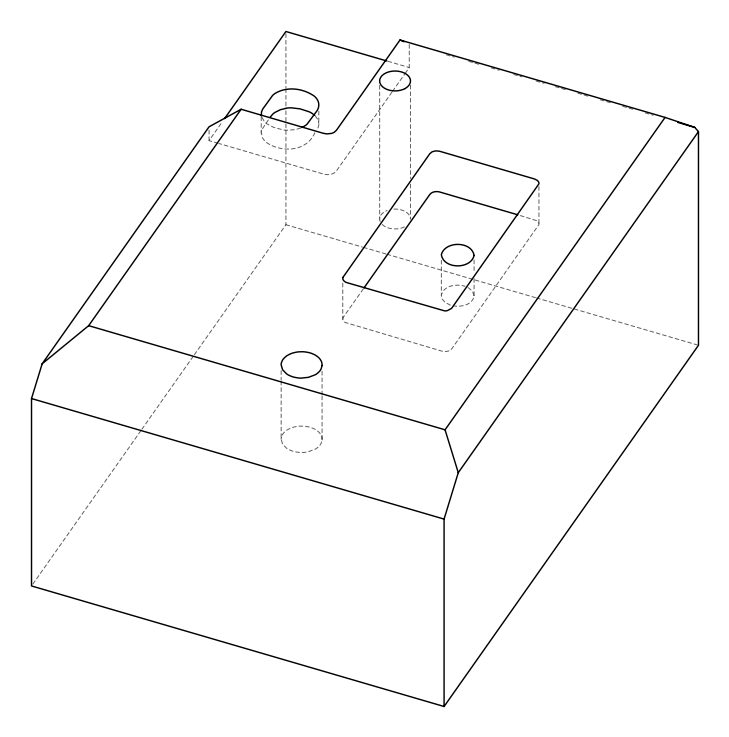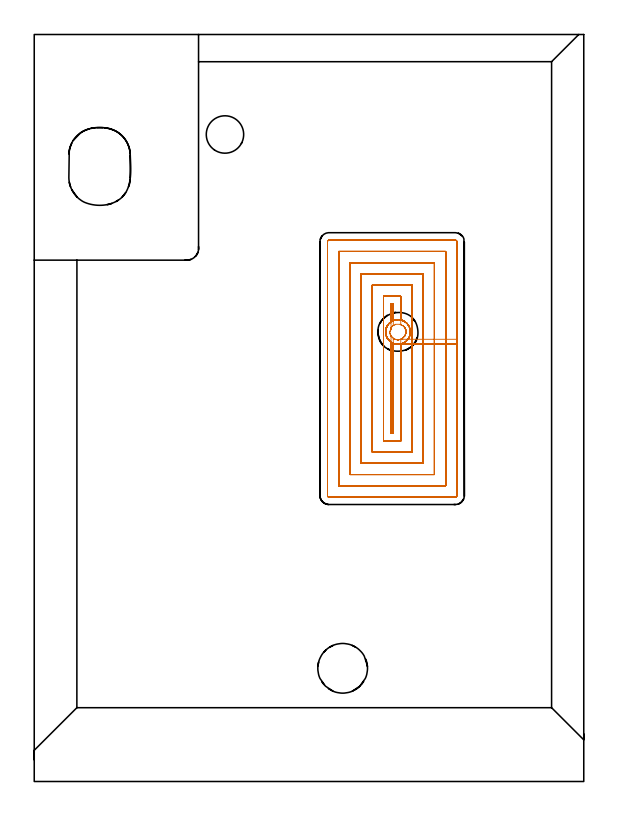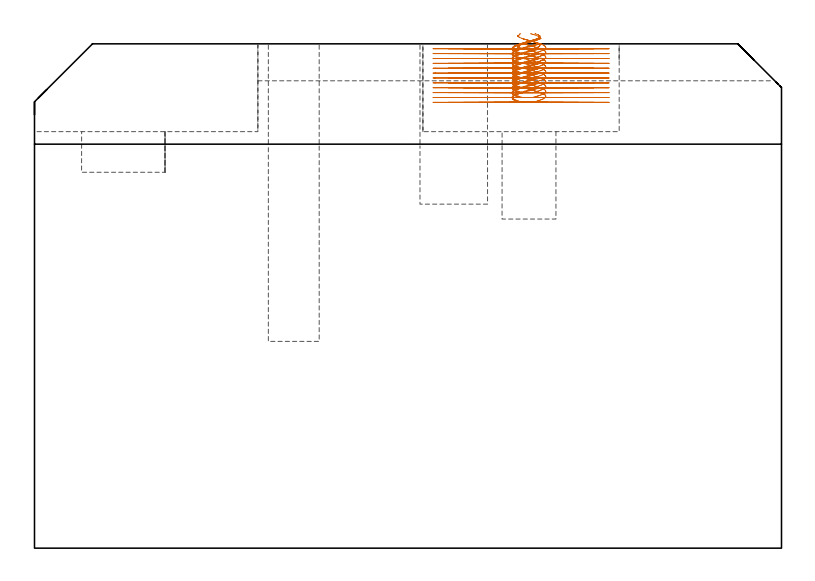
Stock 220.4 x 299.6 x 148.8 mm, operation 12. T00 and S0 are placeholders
(PLAN: 15 operations, 9 tool changes, 137.6 min)
(1 SPOT_DRILL | STEP1POCKET | NXT0321_9005460120000 | 0.04 min | 2846 mm3)
(2 SPOT_DRILL_1 | STEP1POCKET_2 | NXT0321_9005460120000 | 0.03 min | 2 mm3)
(3 DRILL_BLIND_HOLE_INTO_CENTER | STEP1POCKET | NXT0301_128 | 0.12 min | 2870 mm3)
(4 DRILL_BLIND_HOLE_INTO_CENTER_1 | STEP1POCKET_2 | NXT0301_065 | 0.36 min | 5993 mm3)
(5 DRILL_TO_ENLARGE_BLIND_HOLE | STEP1POCKET_2 | UGT0301_375 | 0.36 min | 9500 mm3)
(6 MILL_ROUGH_BLIND_HOLE_CONTOUR | STEP1POCKET | NXT0201_009 | Spiral | 1.48 min | 4505 mm3)
(7 AREA_MILL | FG_CHAMFER_SURFACE | UGT0205_001 | 10.72 min | 30631 mm3)
(8 AREA_MILL_1 | FG_CHAMFER_SURFACE_1 | UGT0205_001 | 19.07 min | 94105 mm3)
(9 AREA_MILL_2 | FG_CHAMFER_SURFACE_2 | UGT0205_001 | 4.98 min | 9544 mm3)
(10 AREA_MILL_3 | FG_CHAMFER_SURFACE_3 | UGT0205_001 | 11.14 min | 22278 mm3)
(11 MILL_CORNER_NOTCH_RECTANGULAR | CORNER_NOTCH_RECTANGULAR | NXT0201_009 | Follow Part, ap 2, ae 75% | 32.6 min | 152874 mm3)
(12 MILL_RECTANGULAR_POCKET | POCKET_RECTANGULAR_STRAIGHT | NXT0201_008 | Follow Part, ap 1.5, ae 75% | 54.92 min | 158095 mm3)
(13 MILL_RECTANGULAR_POCKET_1 | POCKET_RECTANGULAR_STRAIGHT_1 | NXT0201_012 | Follow Part, ap 4, ae 75% | 0.77 min | 7881 mm3)
(14 MILL_BLIND_HOLE_FROM_SOLID_MATERIAL | STEP1POCKET_1 | NXT0201_012 | Spiral | 0.82 min | 14716 mm3)
(15 BORE_BLIND_HOLE | STEP1POCKET_1 | UGT0332_076 | 0.2 min | 0 mm3)
(TOOL NXT0321_9005460120000 | NC Spot Drill, 142deg, 12mm, Carbide, Uncoated | D12 PA142 FL30 Z2)
(TOOL NXT0301_128 | Carbide Drill 12mm [861.1-1200-036A1-GP GC34] | D12 PA150 FL37.4 Z2)
(TOOL NXT0301_065 | Carbide Drill 9.4mm [860.1-0940-075A1-MM 2214] | D9.4 PA140 FL98 Z2)
(TOOL UGT0301_375 | Twist Drill Flat Bottom 15 mm | D15 PA180 FL120 Z2)
(TOOL NXT0201_009 | ENDMILL 8mm [2P460-0800-NA 1630] | D8 FL26 Z6)
(TOOL UGT0205_001 | Chamfer Mill 20 x 3 x 45 deg. | D20 FL50 Z2)
(TOOL NXT0201_008 | ENDMILL 6mm [2P460-0600-NA 1630] | D6 FL26 Z6)
(TOOL NXT0201_012 | ENDMILL 16mm [2P460-1600-NA 1630] | D16 FL38 Z6)
(TOOL UGT0332_076 | 19.75 mm Rough Boring Bar | D19.75)
(OP 12 MILL_RECTANGULAR_POCKET, part 1 of 2)
G17 G21 G94 G90
T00 M6
G54
G17 G0 G90 X146.325 Y177.195 S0 M3
G43 Z158.8 H1
Z151.8
G94 G1 X146.562 Y177.283 Z151.732 F250.
X147.072 Y177.377 Z151.593
X147.317 Y177.381 Z151.527
X148.648 Y178.713 Z151.023
X148.708 Y178.95 Z150.957
X148.841 Y179.275 Z150.863
X149.01 Y179.582 Z150.769
X149.157 Y179.778 Z150.704
Y180.976 Z150.383
X149.01 Y181.172 Z150.317
X148.841 Y181.479 Z150.223
X148.709 Y181.803 Z150.129
X148.649 Y182.041 Z150.064
X147.825 Y182.864 Z149.752
X147.588 Y182.924 Z149.686
X147.264 Y183.056 Z149.592
X146.957 Y183.225 Z149.499
X146.761 Y183.372 Z149.433
X144.965 Z148.952
X144.769 Y183.225 Z148.886
X144.463 Y183.056 Z148.792
X144.139 Y182.924 Z148.699
X143.901 Y182.864 Z148.633
X143.169 Y182.132 Z148.355
X143.165 Y181.887 Z148.29
X143.085 Y181.427 Z148.165
X142.934 Y180.986 Z148.04
X142.717 Y180.573 Z147.915
X142.57 Y180.376 Z147.849
Y179.778 Z147.688
X142.717 Y179.581 Z147.623
X142.886 Y179.275 Z147.529
X143.018 Y178.95 Z147.435
X143.078 Y178.713 Z147.369
X143.1 Y178.69 Z147.361
Y139.6 F500.
X144.
Y177.79
G0 X147.648 Y182.909 Z151.8
G1 X147.825 Y182.864 Z151.751 F250.
X148.649 Y182.041 Z151.439
X148.709 Y181.803 Z151.373
X148.841 Y181.479 Z151.279
X149.01 Y181.172 Z151.186
X149.157 Y180.976 Z151.12
Y179.778 Z150.799
X149.01 Y179.582 Z150.733
X148.841 Y179.275 Z150.639
X148.708 Y178.95 Z150.545
X148.648 Y178.713 Z150.48
X147.317 Y177.381 Z149.975
X147.072 Y177.377 Z149.91
X146.562 Y177.283 Z149.771
X146.076 Y177.103 Z149.632
X145.863 Y176.98 Z149.566
X145.651 Y177.103 Z149.5
X145.164 Y177.283 Z149.361
X144.654 Y177.377 Z149.222
X144.409 Y177.381 Z149.156
X143.078 Y178.713 Z148.652
X143.018 Y178.95 Z148.586
X142.886 Y179.275 Z148.492
X142.717 Y179.581 Z148.399
X142.57 Y179.778 Z148.333
Y180.376 Z148.172
X142.717 Y180.573 Z148.107
X142.934 Y180.986 Z147.982
X143.085 Y181.427 Z147.857
X143.165 Y181.887 Z147.732
X143.169 Y182.132 Z147.666
X143.901 Y182.864 Z147.388
X143.951 Y182.877 Z147.375
X144. Y182.891 Z147.361
Y191.6 F500.
X143.1
Y181.536
G0 X143.466 Y182.429 Z151.8
G1 X143.169 Y182.132 Z151.687 F250.
X143.165 Y181.887 Z151.622
X143.085 Y181.427 Z151.497
X142.934 Y180.986 Z151.372
X142.717 Y180.573 Z151.246
X142.57 Y180.376 Z151.181
Y179.778 Z151.02
X142.717 Y179.581 Z150.955
X142.886 Y179.275 Z150.861
X143.018 Y178.95 Z150.767
X143.078 Y178.713 Z150.701
X144.409 Y177.381 Z150.197
X144.654 Y177.377 Z150.131
X145.164 Y177.283 Z149.992
X145.651 Y177.103 Z149.853
X145.863 Y176.98 Z149.787
X146.076 Y177.103 Z149.722
X146.562 Y177.283 Z149.583
X147.072 Y177.377 Z149.444
X147.317 Y177.381 Z149.378
X148.648 Y178.713 Z148.873
X148.708 Y178.95 Z148.808
X148.841 Y179.275 Z148.714
X149.01 Y179.582 Z148.62
X149.157 Y179.778 Z148.554
Y180.976 Z148.233
X149.01 Y181.172 Z148.168
X148.841 Y181.479 Z148.074
X148.709 Y181.803 Z147.98
X148.649 Y182.041 Z147.914
X147.825 Y182.864 Z147.602
X147.588 Y182.924 Z147.537
X147.209 Y183.083 Z147.427
X147. Y183.21 Z147.361
Y194.6 F500.
X140.1
Y136.6
X147.
Y177.359
X151.5
Y199.1
X135.6
Y132.1
X151.5
Y177.359
X156.
Y203.6
X131.1
Y127.6
X156.
Y177.359
X160.5
Y208.1
X126.6
Y123.1
X160.5
Y177.359
X165.
Y212.6
X122.1
Y118.6
X165.
Y177.359
X169.5
Y216.5
G3 X168.9 Y217.1 R0.6
G1 X118.2
G3 X117.6 Y216.5 R0.6
G1 Y114.7
G3 X118.2 Y114.1 R0.6
G1 X168.9
G3 X169.5 Y114.7 R0.6
G1 Y177.359
Y178.359
G0 X148.691 Y176.202 Z150.361
G1 X148.32 Y175.99 Z150.247 F250.
X147.888 Y175.764 Z150.116
X147.589 Y175.64 Z150.029
X147.107 Y175.509 Z149.896
X146.763 Y175.42 Z149.8
X146.483 Y175.379 Z149.724
X146.063 Y175.362 Z149.612
X145.644 Y175.35 Z149.499
X145.368 Y175.373 Z149.425
X144.555 Y175.529 Z149.203
X144.243 Y175.632 Z149.115
X143.622 Y175.905 Z148.933
X143.466 Y175.981 Z148.887
X143.091 Y176.232 Z148.766
X142.611 Y176.589 Z148.606
X142.584 Y176.611 Z148.596
X142.374 Y176.821 Z148.517
X141.9 Y177.377 Z148.321
X141.681 Y177.708 Z148.215
X141.459 Y178.13 Z148.087
X141.265 Y178.531 Z147.968
X141.061 Y179.274 Z147.761
X140.992 Y179.596 Z147.673
X140.969 Y179.932 Z147.583
X140.953 Y180.399 Z147.457
X140.959 Y180.711 Z147.374
X141.014 Y181.055 Z147.281
X141.103 Y181.516 Z147.155
X141.19 Y181.853 Z147.062
X141.588 Y182.756 Z146.797
X141.671 Y182.889 Z146.755
X142.003 Y183.338 Z146.605
X142.31 Y183.719 Z146.474
X142.725 Y184.085 Z146.326
X143.138 Y184.422 Z146.183
X144. Y184.876 Z145.922
Y191.6 F500.
X143.1
Y184.391
G0 X149.471 Y183.726 Z150.361
G1 X149.411 Y183.797 Z150.336 F250.
X149.127 Y184.056 Z150.233
X148.546 Y184.488 Z150.039
X148.339 Y184.617 Z149.974
X147.935 Y184.802 Z149.855
X147.515 Y184.985 Z149.732
X147.229 Y185.074 Z149.651
X146.48 Y185.22 Z149.447
X146.414 Y185.231 Z149.429
X146.116 Y185.25 Z149.349
X145.169 Y185.209 Z149.095
X144.159 Y184.943 Z148.815
X143.949 Y184.854 Z148.754
X143.393 Y184.564 Z148.586
X143.138 Y184.422 Z148.508
X142.725 Y184.085 Z148.365
X142.31 Y183.719 Z148.217
X142.003 Y183.338 Z148.086
X141.671 Y182.889 Z147.936
X141.588 Y182.756 Z147.894
X141.19 Y181.853 Z147.63
X141.103 Y181.516 Z147.536
X141.014 Y181.055 Z147.411
X140.959 Y180.711 Z147.317
X140.953 Y180.399 Z147.234
X140.969 Y179.932 Z147.108
X140.992 Y179.596 Z147.018
X141.061 Y179.274 Z146.93
X141.198 Y178.756 Z146.786
X141.238 Y178.609 Z146.746
X141.265 Y178.531 Z146.723
X141.459 Y178.13 Z146.604
X141.681 Y177.708 Z146.476
X141.9 Y177.377 Z146.37
X142.374 Y176.821 Z146.174
X142.584 Y176.611 Z146.095
X142.611 Y176.589 Z146.085
X143.1 Y176.226 Z145.922
Y139.6 F500.
X144.
Y175.739
G0 X143.846 Y175.806 Z150.361
G1 X144.243 Y175.632 Z150.245 F250.
X144.555 Y175.529 Z150.157
X145.368 Y175.373 Z149.935
X145.644 Y175.35 Z149.861
X146.063 Y175.362 Z149.749
X146.483 Y175.379 Z149.636
X146.763 Y175.42 Z149.56
X147.107 Y175.509 Z149.465
X147.589 Y175.64 Z149.331
X147.888 Y175.764 Z149.244
X148.32 Y175.99 Z149.114
X148.708 Y176.212 Z148.994
X149.477 Y176.864 Z148.724
X149.863 Y177.35 Z148.557
X150.167 Y177.774 Z148.418
X150.313 Y178.062 Z148.331
X150.57 Y178.646 Z148.16
X150.635 Y178.824 Z148.109
X150.718 Y179.193 Z148.008
X150.807 Y179.654 Z147.882
X150.846 Y179.956 Z147.8
X150.843 Y180.313 Z147.705
X150.827 Y180.775 Z147.581
X150.797 Y181.072 Z147.501
X150.531 Y182.085 Z147.22
X150.084 Y182.957 Z146.958
X149.825 Y183.312 Z146.84
X149.411 Y183.797 Z146.669
X149.127 Y184.056 Z146.566
X148.546 Y184.488 Z146.372
X148.339 Y184.617 Z146.307
X147.935 Y184.802 Z146.188
X147.515 Y184.985 Z146.065
X147.229 Y185.074 Z145.985
X147. Y185.118 Z145.922
Y194.6 F500.
X140.1
Y136.6
X147.
Y175.481
X151.5
Y199.1
X135.6
Y132.1
X151.5
Y175.481
X156.
Y203.6
X131.1
Y127.6
X156.
Y175.481
X160.5
Y208.1
X126.6
Y123.1
X160.5
Y175.481
X165.
Y212.6
X122.1
Y118.6
X165.
Y175.481
X169.5
Y216.5
G3 X168.9 Y217.1 R0.6
G1 X118.2
G3 X117.6 Y216.5 R0.6
G1 Y114.7
G3 X118.2 Y114.1 R0.6
G1 X168.9
G3 X169.5 Y114.7 R0.6
G1 Y175.481
Y176.481
G0 X148.691 Y176.202 Z148.922
G1 X148.32 Y175.99 Z148.808 F250.
X147.888 Y175.764 Z148.677
X147.589 Y175.64 Z148.59
X147.12 Y175.513 Z148.46
X146.763 Y175.42 Z148.361
X146.483 Y175.379 Z148.286
X146.063 Y175.362 Z148.173
X145.644 Y175.35 Z148.06
X145.368 Y175.373 Z147.986
X144.555 Y175.529 Z147.764
X144.243 Y175.632 Z147.676
X143.622 Y175.905 Z147.495
X143.466 Y175.981 Z147.448
X143.091 Y176.232 Z147.327
X142.611 Y176.589 Z147.167
X142.584 Y176.611 Z147.158
X142.374 Y176.822 Z147.078
X141.901 Y177.375 Z146.883
X141.681 Y177.708 Z146.776
X141.459 Y178.13 Z146.648
X141.265 Y178.531 Z146.529
X141.061 Y179.274 Z146.322
X140.992 Y179.596 Z146.234
X140.969 Y179.932 Z146.144
X140.953 Y180.399 Z146.019
X140.959 Y180.711 Z145.935
X141.014 Y181.055 Z145.842
X141.103 Y181.516 Z145.716
X141.19 Y181.851 Z145.623
X141.588 Y182.756 Z145.358
X141.671 Y182.889 Z145.316
X142.002 Y183.337 Z145.167
X142.312 Y183.721 Z145.035
X142.725 Y184.085 Z144.887
X143.138 Y184.422 Z144.745
X144. Y184.876 Z144.483
Y191.6 F500.
X143.1
Y184.391
G0 X149.471 Y183.724 Z148.922
G1 X149.127 Y184.056 Z148.794 F250.
X148.546 Y184.488 Z148.6
X148.339 Y184.617 Z148.535
X147.935 Y184.802 Z148.416
X147.515 Y184.985 Z148.293
X147.229 Y185.074 Z148.213
X146.506 Y185.215 Z148.015
X146.41 Y185.231 Z147.989
X146.116 Y185.25 Z147.91
X145.169 Y185.209 Z147.656
X144.156 Y184.942 Z147.376
X143.949 Y184.854 Z147.315
X143.393 Y184.564 Z147.147
X143.138 Y184.422 Z147.069
X142.725 Y184.085 Z146.926
X142.312 Y183.721 Z146.779
X142.002 Y183.337 Z146.647
X141.671 Y182.889 Z146.497
X141.588 Y182.756 Z146.455
X141.19 Y181.851 Z146.19
X141.103 Y181.516 Z146.097
X141.014 Y181.055 Z145.972
X140.959 Y180.711 Z145.878
X140.953 Y180.399 Z145.795
X140.969 Y179.932 Z145.669
X140.992 Y179.596 Z145.579
X141.061 Y179.274 Z145.491
X141.183 Y178.811 Z145.363
X141.239 Y178.607 Z145.306
X141.265 Y178.531 Z145.285
X141.459 Y178.13 Z145.165
X141.681 Y177.708 Z145.038
X141.901 Y177.375 Z144.93
X142.374 Y176.822 Z144.736
X142.584 Y176.611 Z144.656
X142.611 Y176.589 Z144.646
X143.1 Y176.226 Z144.483
Y139.6 F500.
X144.
Y175.739
G0 X143.846 Y175.807 Z148.922
G1 X144.243 Y175.632 Z148.806 F250.
X144.555 Y175.529 Z148.718
X145.368 Y175.373 Z148.496
X145.644 Y175.35 Z148.422
X146.063 Y175.362 Z148.31
X146.483 Y175.379 Z148.197
X146.763 Y175.42 Z148.121
X147.12 Y175.513 Z148.022
X147.589 Y175.64 Z147.892
X147.888 Y175.764 Z147.805
X148.32 Y175.99 Z147.675
X148.708 Y176.212 Z147.555
X149.478 Y176.864 Z147.284
X149.851 Y177.334 Z147.123
X150.167 Y177.774 Z146.978
X150.313 Y178.062 Z146.892
X150.57 Y178.646 Z146.721
X150.635 Y178.824 Z146.67
X150.718 Y179.193 Z146.569
X150.807 Y179.654 Z146.443
X150.846 Y179.956 Z146.361
X150.843 Y180.313 Z146.266
X150.827 Y180.775 Z146.142
X150.797 Y181.072 Z146.062
X150.531 Y182.085 Z145.781
X150.067 Y182.975 Z145.512
X150.019 Y183.046 Z145.489
X149.825 Y183.312 Z145.401
X149.492 Y183.702 Z145.263
X149.378 Y183.823 Z145.219
X149.258 Y183.937 Z145.175
X149.127 Y184.056 Z145.127
X148.546 Y184.488 Z144.933
X148.339 Y184.617 Z144.868
X147.935 Y184.802 Z144.749
X147.515 Y184.985 Z144.626
X147.229 Y185.074 Z144.546
X147. Y185.118 Z144.483
Y194.6 F500.
X140.1
Y136.6
X147.
Y175.482
X151.5
Y199.1
X135.6
Y132.1
X151.5
Y175.482
X156.
Y203.6
X131.1
Y127.6
X156.
Y175.482
X160.5
Y208.1
X126.6
Y123.1
X160.5
Y175.482
X165.
Y212.6
X122.1
Y118.6
X165.
Y175.482
X169.5
Y216.5
G3 X168.9 Y217.1 R0.6
G1 X118.2
G3 X117.6 Y216.5 R0.6
G1 Y114.7
G3 X118.2 Y114.1 R0.6
G1 X168.9
G3 X169.5 Y114.7 R0.6
G1 Y175.482
Y176.482
G0 X148.691 Y176.202 Z147.483
G1 X148.32 Y175.99 Z147.369 F250.
X147.888 Y175.764 Z147.238
X147.587 Y175.64 Z147.151
X147.175 Y175.527 Z147.036
X146.763 Y175.42 Z146.922
X146.485 Y175.379 Z146.847
X146. Y175.361 Z146.717
X145.644 Y175.35 Z146.621
X145.368 Y175.373 Z146.548
X144.555 Y175.529 Z146.326
X144.243 Y175.632 Z146.238
X143.622 Y175.905 Z146.056
X143.466 Y175.981 Z146.009
X143.091 Y176.232 Z145.888
X142.611 Y176.589 Z145.728
X142.584 Y176.611 Z145.719
X142.374 Y176.822 Z145.639
X141.9 Y177.376 Z145.444
X141.681 Y177.708 Z145.337
X141.459 Y178.13 Z145.209
X141.265 Y178.531 Z145.09
X141.061 Y179.274 Z144.883
X140.992 Y179.596 Z144.795
X140.969 Y179.932 Z144.705
X140.953 Y180.399 Z144.58
X140.959 Y180.711 Z144.496
X141.014 Y181.055 Z144.403
X141.103 Y181.516 Z144.277
X141.19 Y181.851 Z144.184
X141.588 Y182.756 Z143.919
X141.671 Y182.889 Z143.877
X142.002 Y183.337 Z143.728
X142.312 Y183.721 Z143.596
X142.725 Y184.085 Z143.448
X143.138 Y184.422 Z143.306
X144. Y184.876 Z143.044
Y191.6 F500.
X143.1
Y184.391
G0 X149.471 Y183.724 Z147.483
G1 X149.127 Y184.056 Z147.355 F250.
X148.546 Y184.488 Z147.161
X148.339 Y184.617 Z147.096
X147.935 Y184.802 Z146.977
X147.515 Y184.985 Z146.854
X147.229 Y185.074 Z146.774
X146.506 Y185.215 Z146.576
X146.41 Y185.231 Z146.55
X146.116 Y185.25 Z146.471
X145.169 Y185.209 Z146.217
X144.156 Y184.942 Z145.937
X143.949 Y184.854 Z145.876
X143.393 Y184.564 Z145.708
X143.138 Y184.422 Z145.63
X142.725 Y184.085 Z145.487
X142.312 Y183.721 Z145.34
X142.002 Y183.337 Z145.208
X141.671 Y182.889 Z145.058
X141.588 Y182.756 Z145.016
X141.19 Y181.851 Z144.751
X141.103 Y181.516 Z144.659
X141.014 Y181.055 Z144.533
X140.959 Y180.711 Z144.439
X140.953 Y180.399 Z144.356
X140.969 Y179.932 Z144.231
X140.992 Y179.596 Z144.14
X141.061 Y179.274 Z144.052
X141.183 Y178.811 Z143.924
X141.239 Y178.607 Z143.867
X141.265 Y178.531 Z143.846
X141.459 Y178.13 Z143.726
X141.681 Y177.708 Z143.599
X141.9 Y177.376 Z143.492
X142.374 Y176.822 Z143.297
X142.584 Y176.611 Z143.217
X142.611 Y176.589 Z143.207
X143.1 Y176.226 Z143.044
Y139.6 F500.
X144.
Y175.739
G0 X143.846 Y175.807 Z147.483
G1 X144.243 Y175.632 Z147.367 F250.
X144.555 Y175.529 Z147.279
X145.368 Y175.373 Z147.057
X145.644 Y175.35 Z146.983
X146. Y175.361 Z146.887
X146.485 Y175.379 Z146.757
X146.763 Y175.42 Z146.682
X147.175 Y175.527 Z146.568
X147.587 Y175.64 Z146.454
X147.888 Y175.764 Z146.366
X148.32 Y175.99 Z146.236
X148.708 Y176.212 Z146.116
X149.478 Y176.864 Z145.845
X149.857 Y177.342 Z145.682
X150.165 Y177.772 Z145.54
X150.313 Y178.063 Z145.453
X150.57 Y178.646 Z145.282
X150.635 Y178.824 Z145.231
X150.718 Y179.193 Z145.13
X150.807 Y179.654 Z145.004
X150.846 Y179.956 Z144.922
X150.843 Y180.313 Z144.827
X150.827 Y180.775 Z144.703
X150.797 Y181.072 Z144.623
X150.531 Y182.085 Z144.342
X150.064 Y182.98 Z144.072
X150.019 Y183.046 Z144.05
X149.825 Y183.312 Z143.962
X149.492 Y183.702 Z143.825
X149.378 Y183.823 Z143.78
X149.258 Y183.937 Z143.736
X149.127 Y184.056 Z143.688
X148.546 Y184.488 Z143.494
X148.339 Y184.617 Z143.429
X147.935 Y184.802 Z143.31
X147.515 Y184.985 Z143.187
X147.229 Y185.074 Z143.107
X147. Y185.118 Z143.044
Y194.6 F500.
X140.1
Y136.6
X147.
Y175.482
X151.5
Y199.1
X135.6
Y132.1
X151.5
Y175.482
X156.
Y203.6
X131.1
Y127.6
X156.
Y175.482
X160.5
Y208.1
X126.6
Y123.1
X160.5
Y175.482
X165.
Y212.6
X122.1
Y118.6
X165.
Y175.482
X169.5
Y216.5
G3 X168.9 Y217.1 R0.6
G1 X118.2
G3 X117.6 Y216.5 R0.6
G1 Y114.7
G3 X118.2 Y114.1 R0.6
G1 X168.9
G3 X169.5 Y114.7 R0.6
G1 Y175.482
Y176.482
G0 X148.691 Y176.202 Z146.044
G1 X148.32 Y175.99 Z145.93 F250.
X147.888 Y175.764 Z145.799
X147.588 Y175.64 Z145.712
X147.15 Y175.52 Z145.591
X146.763 Y175.42 Z145.483
X146.485 Y175.379 Z145.408
X146. Y175.361 Z145.278
X145.644 Y175.35 Z145.183
X145.368 Y175.373 Z145.109
X144.555 Y175.529 Z144.887
X144.243 Y175.632 Z144.799
X143.622 Y175.905 Z144.617
X143.466 Y175.981 Z144.57
X143.091 Y176.232 Z144.449
X142.611 Y176.589 Z144.289
X142.584 Y176.611 Z144.28
X142.374 Y176.821 Z144.2
X141.899 Y177.378 Z144.004
X141.681 Y177.708 Z143.898
X141.459 Y178.13 Z143.77
X141.265 Y178.531 Z143.651
X141.061 Y179.274 Z143.445
X140.992 Y179.596 Z143.356
X140.969 Y179.932 Z143.266
X140.953 Y180.399 Z143.141
X140.959 Y180.711 Z143.057
X141.014 Y181.055 Z142.964
X141.103 Y181.516 Z142.838
X141.19 Y181.853 Z142.745
X141.588 Y182.756 Z142.48
X141.671 Y182.889 Z142.438
X142.003 Y183.338 Z142.289
X142.31 Y183.719 Z142.158
X142.725 Y184.085 Z142.01
X143.138 Y184.422 Z141.867
X144. Y184.876 Z141.605
Y191.6 F500.
X143.1
Y184.391
G0 X149.471 Y183.726 Z146.044
G1 X149.411 Y183.797 Z146.019 F250.
X149.127 Y184.056 Z145.916
X148.546 Y184.488 Z145.722
X148.339 Y184.617 Z145.657
X147.935 Y184.802 Z145.538
X147.515 Y184.985 Z145.415
X147.229 Y185.074 Z145.335
X146.48 Y185.22 Z145.13
X146.414 Y185.231 Z145.112
X146.116 Y185.25 Z145.033
X145.169 Y185.209 Z144.778
X144.159 Y184.943 Z144.498
X143.949 Y184.854 Z144.437
X143.393 Y184.564 Z144.269
X143.138 Y184.422 Z144.191
X142.725 Y184.085 Z144.048
X142.31 Y183.719 Z143.9
X142.003 Y183.338 Z143.769
X141.671 Y182.889 Z143.619
X141.588 Y182.756 Z143.577
X141.19 Y181.853 Z143.313
X141.103 Y181.516 Z143.22
X141.014 Y181.055 Z143.094
X140.959 Y180.711 Z143.001
X140.953 Y180.399 Z142.917
X140.969 Y179.932 Z142.792
X140.992 Y179.596 Z142.702
X141.061 Y179.274 Z142.613
X141.198 Y178.756 Z142.47
X141.238 Y178.609 Z142.429
X141.265 Y178.531 Z142.407
X141.459 Y178.13 Z142.287
X141.681 Y177.708 Z142.16
X141.899 Y177.378 Z142.054
X142.374 Y176.821 Z141.858
X142.584 Y176.611 Z141.778
X142.611 Y176.589 Z141.769
X143.1 Y176.226 Z141.605
Y139.6 F500.
X144.
Y175.739
G0 X143.846 Y175.806 Z146.044
G1 X144.243 Y175.632 Z145.928 F250.
X144.555 Y175.529 Z145.84
X145.368 Y175.373 Z145.618
X145.644 Y175.35 Z145.544
X146. Y175.361 Z145.449
X146.485 Y175.379 Z145.319
X146.763 Y175.42 Z145.243
X147.15 Y175.52 Z145.136
X147.588 Y175.64 Z145.015
X147.888 Y175.764 Z144.928
X148.32 Y175.99 Z144.797
X148.708 Y176.212 Z144.677
X149.477 Y176.864 Z144.407
X149.867 Y177.355 Z144.239
X150.055 Y177.617 Z144.152
X150.165 Y177.771 Z144.102
X150.313 Y178.063 Z144.014
X150.57 Y178.646 Z143.843
X150.635 Y178.824 Z143.792
X150.718 Y179.193 Z143.691
X150.807 Y179.654 Z143.565
X150.846 Y179.956 Z143.484
X150.843 Y180.313 Z143.388
X150.827 Y180.775 Z143.264
X150.797 Y181.072 Z143.184
X150.531 Y182.085 Z142.904
X150.081 Y182.961 Z142.64
X149.825 Y183.312 Z142.523
X149.411 Y183.797 Z142.352
X149.127 Y184.056 Z142.249
X148.546 Y184.488 Z142.055
X148.339 Y184.617 Z141.99
X147.935 Y184.802 Z141.871
X147.515 Y184.985 Z141.748
X147.229 Y185.074 Z141.668
X147. Y185.118 Z141.605
Y194.6 F500.
X140.1
Y136.6
X147.
Y175.482
X151.5
Y199.1
X135.6
Y132.1
X151.5
Y175.482
X156.
Y203.6
X131.1
Y127.6
X156.
Y175.482
X160.5
Y208.1
X126.6
Y123.1
X160.5
Y175.482
X165.
Y212.6
X122.1
Y118.6
X165.
Y175.482
X169.5
Y216.5
G3 X168.9 Y217.1 R0.6
G1 X118.2
G3 X117.6 Y216.5 R0.6
G1 Y114.7
G3 X118.2 Y114.1 R0.6
G1 X168.9
G3 X169.5 Y114.7 R0.6
G1 Y175.482
Y176.482
G0 X148.691 Y176.202 Z144.605
G1 X148.32 Y175.99 Z144.491 F250.
X147.888 Y175.764 Z144.36
X147.588 Y175.64 Z144.273
X147.124 Y175.514 Z144.144
X146.763 Y175.42 Z144.045
X146.483 Y175.379 Z143.969
X146.063 Y175.362 Z143.856
X145.644 Y175.35 Z143.744
X145.368 Y175.373 Z143.67
X144.555 Y175.529 Z143.448
X144.243 Y175.632 Z143.36
X143.622 Y175.905 Z143.178
X143.466 Y175.981 Z143.131
X143.091 Y176.232 Z143.01
X142.611 Y176.589 Z142.85
X142.584 Y176.611 Z142.841
X142.375 Y176.821 Z142.762
X141.898 Y177.38 Z142.565
X141.681 Y177.708 Z142.459
X141.459 Y178.13 Z142.331
X141.265 Y178.531 Z142.212
X141.061 Y179.274 Z142.006
X140.992 Y179.596 Z141.917
X140.969 Y179.932 Z141.827
X140.953 Y180.399 Z141.702
X140.959 Y180.711 Z141.618
X141.014 Y181.055 Z141.525
X141.103 Y181.516 Z141.399
X141.19 Y181.853 Z141.306
X141.588 Y182.756 Z141.041
X141.671 Y182.889 Z141.
X142.003 Y183.338 Z140.85
X142.31 Y183.719 Z140.719
X142.725 Y184.085 Z140.571
X143.138 Y184.422 Z140.428
X144. Y184.876 Z140.167
Y191.6 F500.
X143.1
Y184.391
G0 X149.471 Y183.726 Z144.605
G1 X149.411 Y183.797 Z144.58 F250.
X149.127 Y184.056 Z144.477
X148.546 Y184.488 Z144.283
X148.339 Y184.617 Z144.218
X147.935 Y184.802 Z144.099
X147.515 Y184.985 Z143.976
X147.229 Y185.074 Z143.896
X146.48 Y185.22 Z143.692
X146.414 Y185.231 Z143.674
X146.116 Y185.25 Z143.594
X145.169 Y185.209 Z143.34
X144.159 Y184.943 Z143.06
X143.949 Y184.854 Z142.999
X143.393 Y184.564 Z142.83
X143.138 Y184.422 Z142.752
X142.725 Y184.085 Z142.609
X142.31 Y183.719 Z142.461
X142.003 Y183.338 Z142.33
X141.671 Y182.889 Z142.181
X141.588 Y182.756 Z142.139
X141.19 Y181.853 Z141.874
X141.103 Y181.516 Z141.781
X141.014 Y181.055 Z141.655
X140.959 Y180.711 Z141.562
X140.953 Y180.399 Z141.478
X140.969 Y179.932 Z141.353
X140.992 Y179.596 Z141.263
X141.061 Y179.274 Z141.174
X141.198 Y178.756 Z141.031
X141.238 Y178.609 Z140.99
X141.265 Y178.531 Z140.968
X141.459 Y178.13 Z140.849
X141.681 Y177.708 Z140.721
X141.898 Y177.38 Z140.615
X142.375 Y176.821 Z140.419
X142.584 Y176.611 Z140.339
X142.611 Y176.589 Z140.33
X143.1 Y176.226 Z140.167
Y139.6 F500.
X144.
Y175.739
G0 X143.846 Y175.806 Z144.605
G1 X144.243 Y175.632 Z144.489 F250.
X144.555 Y175.529 Z144.401
X145.368 Y175.373 Z144.179
X145.644 Y175.35 Z144.105
X146.063 Y175.362 Z143.993
X146.483 Y175.379 Z143.88
X146.763 Y175.42 Z143.804
X147.124 Y175.514 Z143.705
X147.588 Y175.64 Z143.576
X147.888 Y175.764 Z143.489
X148.32 Y175.99 Z143.358
X148.708 Y176.212 Z143.239
X149.477 Y176.864 Z142.968
X149.863 Y177.35 Z142.802
X150.167 Y177.774 Z142.662
X150.313 Y178.062 Z142.575
X150.57 Y178.646 Z142.405
X150.635 Y178.824 Z142.354
X150.718 Y179.193 Z142.252
X150.807 Y179.654 Z142.127
X150.846 Y179.956 Z142.045
X150.843 Y180.313 Z141.949
X150.827 Y180.775 Z141.825
X150.797 Y181.072 Z141.745
X150.531 Y182.085 Z141.465
X150.084 Y182.957 Z141.202
X149.825 Y183.312 Z141.084
X149.411 Y183.797 Z140.913
X149.127 Y184.056 Z140.81
X148.546 Y184.488 Z140.617
X148.339 Y184.617 Z140.551
X147.935 Y184.802 Z140.432
X147.515 Y184.985 Z140.309
X147.229 Y185.074 Z140.229
X147. Y185.118 Z140.167
Y194.6 F500.
X140.1
Y136.6
X147.
Y175.481
X151.5
Y199.1
X135.6
Y132.1
X151.5
Y175.481
X156.
Y203.6
X131.1
Y127.6
X156.
Y175.481
X160.5
Y208.1
X126.6
Y123.1
X160.5
Y175.481
X165.
Y212.6
X122.1
Y118.6
X165.
Y175.481
X169.5
Y216.5
G3 X168.9 Y217.1 R0.6
G1 X118.2
G3 X117.6 Y216.5 R0.6
G1 Y114.7
G3 X118.2 Y114.1 R0.6
G1 X168.9
G3 X169.5 Y114.7 R0.6
G1 Y175.481
Y176.481
G0 X148.691 Y176.202 Z143.167
G1 X148.32 Y175.99 Z143.052 F250.
X147.888 Y175.764 Z142.921
X147.589 Y175.64 Z142.835
X147.097 Y175.507 Z142.698
X146.764 Y175.42 Z142.606
X146.483 Y175.379 Z142.53
X146.063 Y175.362 Z142.417
X145.644 Y175.35 Z142.305
X145.368 Y175.373 Z142.231
X144.555 Y175.529 Z142.009
X144.243 Y175.632 Z141.921
X143.622 Y175.905 Z141.739
X143.466 Y175.981 Z141.693
X143.091 Y176.232 Z141.572
X142.611 Y176.589 Z141.412
X142.584 Y176.611 Z141.402
X142.375 Y176.821 Z141.323
X141.898 Y177.38 Z141.126
X141.681 Y177.708 Z141.02
X141.459 Y178.13 Z140.893
X141.265 Y178.531 Z140.773
X141.061 Y179.274 Z140.567
X140.992 Y179.596 Z140.478
X140.969 Y179.932 Z140.388
X140.953 Y180.399 Z140.263
X140.959 Y180.711 Z140.18
X141.014 Y181.055 Z140.086
X141.103 Y181.516 Z139.96
X141.19 Y181.853 Z139.867
X141.588 Y182.756 Z139.603
X141.671 Y182.889 Z139.561
X142.003 Y183.338 Z139.411
X142.31 Y183.719 Z139.28
X142.725 Y184.085 Z139.132
X143.138 Y184.422 Z138.989
X144. Y184.876 Z138.728
Y191.6 F500.
X143.1
Y184.391
G0 X149.471 Y183.726 Z143.167
G1 X149.411 Y183.797 Z143.142 F250.
X149.127 Y184.056 Z143.039
X148.546 Y184.488 Z142.845
X148.339 Y184.617 Z142.779
X147.935 Y184.802 Z142.66
X147.515 Y184.985 Z142.537
X147.229 Y185.074 Z142.457
X146.48 Y185.22 Z142.253
X146.414 Y185.231 Z142.235
X146.116 Y185.25 Z142.155
X145.169 Y185.209 Z141.901
X144.159 Y184.943 Z141.621
X143.949 Y184.854 Z141.56
X143.393 Y184.564 Z141.392
X143.138 Y184.422 Z141.313
X142.725 Y184.085 Z141.171
X142.31 Y183.719 Z141.022
X142.003 Y183.338 Z140.891
X141.671 Y182.889 Z140.742
X141.588 Y182.756 Z140.7
X141.19 Y181.853 Z140.435
X141.103 Y181.516 Z140.342
X141.014 Y181.055 Z140.216
X140.959 Y180.711 Z140.123
X140.953 Y180.399 Z140.039
X140.969 Y179.932 Z139.914
X140.992 Y179.596 Z139.824
X141.061 Y179.274 Z139.736
X141.198 Y178.756 Z139.592
X141.238 Y178.609 Z139.551
X141.265 Y178.531 Z139.529
X141.459 Y178.13 Z139.41
X141.681 Y177.708 Z139.282
X141.898 Y177.38 Z139.176
X142.375 Y176.821 Z138.98
X142.584 Y176.611 Z138.9
X142.611 Y176.589 Z138.891
X143.1 Y176.226 Z138.728
Y139.6 F500.
X144.
Y175.739
G0 X143.846 Y175.806 Z143.167
G1 X144.243 Y175.632 Z143.05 F250.
X144.555 Y175.529 Z142.962
X145.368 Y175.373 Z142.741
X145.644 Y175.35 Z142.667
X146.063 Y175.362 Z142.554
X146.483 Y175.379 Z142.441
X146.764 Y175.42 Z142.365
X147.097 Y175.507 Z142.273
X147.589 Y175.64 Z142.137
X147.888 Y175.764 Z142.05
X148.32 Y175.99 Z141.919
X148.708 Y176.212 Z141.8
X149.477 Y176.864 Z141.529
X149.863 Y177.35 Z141.363
X150.167 Y177.774 Z141.223
X150.313 Y178.062 Z141.137
X150.57 Y178.646 Z140.966
X150.635 Y178.824 Z140.915
X150.718 Y179.193 Z140.813
X150.807 Y179.654 Z140.688
X150.846 Y179.956 Z140.606
X150.843 Y180.313 Z140.51
X150.827 Y180.775 Z140.387
X150.797 Y181.072 Z140.307
X150.531 Y182.085 Z140.026
X150.084 Y182.957 Z139.763
X149.825 Y183.312 Z139.646
X149.411 Y183.797 Z139.475
X149.127 Y184.056 Z139.372
X148.546 Y184.488 Z139.178
X148.339 Y184.617 Z139.112
X147.935 Y184.802 Z138.993
X147.515 Y184.985 Z138.87
X147.229 Y185.074 Z138.79
X147. Y185.118 Z138.728
Y194.6 F500.
X140.1
Y136.6
X147.
Y175.481
X151.5
Y199.1
X135.6
Y132.1
X151.5
Y175.481
X156.
Y203.6
X131.1
Y127.6
X156.
Y175.481
X160.5
Y208.1
X126.6
Y123.1
X160.5
Y175.481
X165.
Y212.6
X122.1
Y118.6
X165.
Y175.481
X169.5
Y216.5
G3 X168.9 Y217.1 R0.6
G1 X118.2
G3 X117.6 Y216.5 R0.6
G1 Y114.7
G3 X118.2 Y114.1 R0.6
G1 X168.9
G3 X169.5 Y114.7 R0.6
G1 Y175.481
Y176.481
G0 X148.691 Y176.202 Z141.728
G1 X148.32 Y175.99 Z141.613 F250.
X147.888 Y175.764 Z141.483
X147.589 Y175.64 Z141.396
X147.121 Y175.513 Z141.266
X146.763 Y175.42 Z141.167
X146.483 Y175.379 Z141.091
X146.063 Y175.362 Z140.978
X145.644 Y175.35 Z140.866
X145.368 Y175.373 Z140.792
X144.555 Y175.529 Z140.57
X144.243 Y175.632 Z140.482
X143.622 Y175.905 Z140.3
X143.466 Y175.981 Z140.254
X143.091 Y176.232 Z140.133
X142.611 Y176.589 Z139.973
X142.584 Y176.611 Z139.963
X142.374 Y176.822 Z139.883
X141.901 Y177.375 Z139.689
X141.681 Y177.708 Z139.581
X141.459 Y178.13 Z139.454
X141.265 Y178.531 Z139.334
X141.061 Y179.274 Z139.128
X140.992 Y179.596 Z139.04
X140.969 Y179.932 Z138.95
X140.953 Y180.399 Z138.824
X140.959 Y180.711 Z138.741
X141.014 Y181.055 Z138.647
X141.103 Y181.516 Z138.522
X141.19 Y181.853 Z138.428
X141.588 Y182.756 Z138.164
X141.671 Y182.889 Z138.122
X142.003 Y183.338 Z137.972
X142.31 Y183.719 Z137.841
X142.725 Y184.085 Z137.693
X143.138 Y184.422 Z137.55
X144. Y184.876 Z137.289
Y191.6 F500.
X143.1
Y184.391
G0 X149.471 Y183.726 Z141.728
G1 X149.411 Y183.797 Z141.703 F250.
X149.127 Y184.056 Z141.6
X148.546 Y184.488 Z141.406
X148.339 Y184.617 Z141.34
X147.935 Y184.802 Z141.221
X147.515 Y184.985 Z141.099
X147.229 Y185.074 Z141.018
X146.48 Y185.22 Z140.814
X146.414 Y185.231 Z140.796
X146.116 Y185.25 Z140.716
X145.169 Y185.209 Z140.462
X144.159 Y184.943 Z140.182
X143.949 Y184.854 Z140.121
X143.393 Y184.564 Z139.953
X143.138 Y184.422 Z139.874
X142.725 Y184.085 Z139.732
X142.31 Y183.719 Z139.583
X142.003 Y183.338 Z139.452
X141.671 Y182.889 Z139.303
X141.588 Y182.756 Z139.261
X141.19 Y181.853 Z138.996
X141.103 Y181.516 Z138.903
X141.014 Y181.055 Z138.777
X140.959 Y180.711 Z138.684
X140.953 Y180.399 Z138.6
X140.969 Y179.932 Z138.475
X140.992 Y179.596 Z138.385
X141.061 Y179.274 Z138.297
X141.153 Y178.927 Z138.2
X141.239 Y178.605 Z138.111
X141.265 Y178.531 Z138.09
X141.459 Y178.13 Z137.971
X141.681 Y177.708 Z137.843
X141.901 Y177.375 Z137.736
X142.374 Y176.822 Z137.541
X142.584 Y176.611 Z137.461
X142.611 Y176.589 Z137.452
X143.1 Y176.226 Z137.289
Y139.6 F500.
X144.
Y175.739
G0 X143.846 Y175.806 Z141.728
G1 X144.243 Y175.632 Z141.612 F250.
X144.555 Y175.529 Z141.524
X145.368 Y175.373 Z141.302
X145.644 Y175.35 Z141.228
X146.063 Y175.362 Z141.115
X146.483 Y175.379 Z141.002
X146.763 Y175.42 Z140.927
X147.121 Y175.513 Z140.828
X147.589 Y175.64 Z140.698
X147.888 Y175.764 Z140.611
X148.32 Y175.99 Z140.48
X148.708 Y176.212 Z140.361
X149.479 Y176.866 Z140.09
X149.863 Y177.35 Z139.924
X150.167 Y177.774 Z139.784
X150.313 Y178.062 Z139.698
X150.57 Y178.646 Z139.527
X150.635 Y178.824 Z139.476
X150.718 Y179.193 Z139.375
X150.807 Y179.654 Z139.249
X150.846 Y179.956 Z139.167
X150.843 Y180.313 Z139.071
X150.827 Y180.775 Z138.948
X150.797 Y181.072 Z138.868
X150.531 Y182.085 Z138.587
X150.084 Y182.957 Z138.324
X149.825 Y183.312 Z138.207
X149.411 Y183.797 Z138.036
X149.127 Y184.056 Z137.933
X148.546 Y184.488 Z137.739
X148.339 Y184.617 Z137.673
X147.935 Y184.802 Z137.554
X147.515 Y184.985 Z137.432
X147.229 Y185.074 Z137.351
X147. Y185.118 Z137.289
Y194.6 F500.
X140.1
Y136.6
X147.
Y175.482
X151.5
Y199.1
X135.6
Y132.1
X151.5
Y175.482
X156.
Y203.6
X131.1
Y127.6
X156.
Y175.482
X160.5
Y208.1
X126.6
Y123.1
X160.5
Y175.482
X165.
Y212.6
X122.1
Y118.6
X165.
Y175.482
X169.5
Y216.5
G3 X168.9 Y217.1 R0.6
G1 X118.2
G3 X117.6 Y216.5 R0.6
G1 Y114.7
G3 X118.2 Y114.1 R0.6
G1 X168.9
G3 X169.5 Y114.7 R0.6
G1 Y175.482
Y176.482
G0 X148.691 Y176.202 Z140.289
G1 X148.32 Y175.99 Z140.174 F250.
X147.888 Y175.764 Z140.044
X147.587 Y175.64 Z139.956
X147.188 Y175.53 Z139.846
X146.763 Y175.42 Z139.728
X146.483 Y175.379 Z139.652
X146.063 Y175.362 Z139.539
X145.644 Y175.35 Z139.427
X145.368 Y175.373 Z139.353
X144.555 Y175.529 Z139.131
X144.243 Y175.632 Z139.043
X143.622 Y175.905 Z138.861
X143.466 Y175.981 Z138.815
X143.091 Y176.232 Z138.694
X142.611 Y176.589 Z138.534
X142.584 Y176.611 Z138.524
X142.374 Y176.822 Z138.445
X141.901 Y177.375 Z138.25
X141.681 Y177.708 Z138.143
X141.459 Y178.13 Z138.015
X141.265 Y178.531 Z137.896
X141.061 Y179.274 Z137.689
X140.992 Y179.596 Z137.601
X140.969 Y179.932 Z137.511
X140.953 Y180.399 Z137.385
X140.959 Y180.711 Z137.302
X141.014 Y181.055 Z137.208
X141.103 Y181.516 Z137.083
X141.19 Y181.853 Z136.989
X141.588 Y182.756 Z136.725
X141.671 Y182.889 Z136.683
X142.003 Y183.338 Z136.533
X142.31 Y183.719 Z136.402
X142.725 Y184.085 Z136.254
X143.138 Y184.422 Z136.111
X144. Y184.876 Z135.85
Y191.6 F500.
X143.1
Y184.391
G0 X149.471 Y183.724 Z140.289
G1 X149.127 Y184.056 Z140.161 F250.
X148.546 Y184.488 Z139.967
X148.339 Y184.617 Z139.901
X147.935 Y184.802 Z139.782
X147.515 Y184.985 Z139.66
X147.229 Y185.074 Z139.579
X146.37 Y185.234 Z139.345
X146.116 Y185.25 Z139.277
X145.169 Y185.209 Z139.023
X144.159 Y184.943 Z138.743
X143.949 Y184.854 Z138.682
X143.393 Y184.564 Z138.514
X143.138 Y184.422 Z138.436
X142.725 Y184.085 Z138.293
X142.31 Y183.719 Z138.145
X142.003 Y183.338 Z138.014
X141.671 Y182.889 Z137.864
X141.588 Y182.756 Z137.822
X141.19 Y181.853 Z137.557
X141.103 Y181.516 Z137.464
X141.014 Y181.055 Z137.338
X140.959 Y180.711 Z137.245
X140.953 Y180.399 Z137.162
X140.969 Y179.932 Z137.036
X140.992 Y179.596 Z136.946
X141.061 Y179.274 Z136.858
X141.153 Y178.927 Z136.762
X141.239 Y178.605 Z136.672
X141.265 Y178.531 Z136.651
X141.459 Y178.13 Z136.532
X141.681 Y177.708 Z136.404
X141.901 Y177.375 Z136.297
X142.374 Y176.822 Z136.102
X142.584 Y176.611 Z136.022
X142.611 Y176.589 Z136.013
X143.1 Y176.226 Z135.85
Y139.6 F500.
X144.
Y175.739
G0 X143.846 Y175.807 Z140.289
G1 X144.243 Y175.632 Z140.172 F250.
X144.555 Y175.529 Z140.084
X145.368 Y175.373 Z139.863
X145.644 Y175.35 Z139.789
X146.063 Y175.362 Z139.676
X146.483 Y175.379 Z139.563
X146.763 Y175.42 Z139.488
X147.188 Y175.53 Z139.37
X147.587 Y175.64 Z139.259
X147.888 Y175.764 Z139.172
X148.32 Y175.99 Z139.041
X148.708 Y176.212 Z138.922
X149.479 Y176.866 Z138.651
X149.845 Y177.326 Z138.493
X150.167 Y177.774 Z138.345
X150.313 Y178.062 Z138.259
X150.57 Y178.646 Z138.088
X150.635 Y178.824 Z138.037
X150.718 Y179.193 Z137.935
X150.807 Y179.654 Z137.81
X150.846 Y179.956 Z137.728
X150.843 Y180.313 Z137.632
X150.827 Y180.775 Z137.509
X150.797 Y181.072 Z137.429
X150.531 Y182.085 Z137.148
X150.067 Y182.975 Z136.879
X150.019 Y183.046 Z136.856
X149.825 Y183.312 Z136.768
X149.492 Y183.702 Z136.63
X149.378 Y183.823 Z136.586
X149.258 Y183.937 Z136.541
X149.127 Y184.056 Z136.494
X148.546 Y184.488 Z136.3
X148.339 Y184.617 Z136.234
X147.935 Y184.802 Z136.116
X147.515 Y184.985 Z135.993
X147.229 Y185.074 Z135.912
X147. Y185.118 Z135.85
Y194.6 F500.
X140.1
Y136.6
X147.
Y175.482
X151.5
Y199.1
X135.6
Y132.1
X151.5
Y175.482
X156.
Y203.6
X131.1
Y127.6
X156.
Y175.482
X160.5
Y208.1
X126.6
Y123.1
X160.5
Y175.482
X165.
Y212.6
X122.1
Y118.6
X165.
Y175.482
X169.5
Y216.5
G3 X168.9 Y217.1 R0.6
G1 X118.2
G3 X117.6 Y216.5 R0.6
G1 Y114.7
G3 X118.2 Y114.1 R0.6
G1 X168.9
G3 X169.5 Y114.7 R0.6
G1 Y175.482
Y176.482
G0 X148.691 Y176.202 Z138.85
G1 X148.319 Y175.99 Z138.735 F250.
X147.886 Y175.764 Z138.604
X147.584 Y175.639 Z138.517
X147.188 Y175.53 Z138.407
X146.761 Y175.42 Z138.289
X146.481 Y175.378 Z138.213
X146.06 Y175.362 Z138.1
X145.642 Y175.351 Z137.988
X145.366 Y175.373 Z137.913
X144.585 Y175.522 Z137.701
X144.555 Y175.529 Z137.692
X144.24 Y175.633 Z137.603
X143.622 Y175.905 Z137.422
X143.466 Y175.981 Z137.376
X143.091 Y176.232 Z137.255
X142.61 Y176.59 Z137.094
X142.584 Y176.611 Z137.085
X142.373 Y176.823 Z137.005
X142.329 Y176.874 Z136.987
X141.901 Y177.375 Z136.811
X141.681 Y177.708 Z136.704
X141.459 Y178.13 Z136.576
X141.265 Y178.531 Z136.457
X141.061 Y179.274 Z136.25
X140.992 Y179.596 Z136.162
X140.969 Y179.932 Z136.072
X140.953 Y180.399 Z135.946
X140.959 Y180.711 Z135.863
X141.014 Y181.055 Z135.769
X141.103 Y181.516 Z135.644
X141.19 Y181.853 Z135.551
X141.589 Y182.757 Z135.286
X141.671 Y182.889 Z135.244
X142.003 Y183.338 Z135.094
X142.31 Y183.719 Z134.963
X142.725 Y184.084 Z134.815
X143.138 Y184.422 Z134.672
X144. Y184.876 Z134.411
Y191.6 F500.
X143.1
Y184.391
G0 X149.471 Y183.724 Z138.85
G1 X149.127 Y184.056 Z138.722 F250.
X148.939 Y184.196 Z138.659
X148.546 Y184.488 Z138.528
X148.341 Y184.616 Z138.463
X147.934 Y184.802 Z138.343
X147.517 Y184.984 Z138.221
X147.228 Y185.074 Z138.14
X146.519 Y185.212 Z137.947
X146.41 Y185.231 Z137.917
X146.116 Y185.25 Z137.838
X145.169 Y185.209 Z137.584
X144.159 Y184.943 Z137.304
X143.949 Y184.854 Z137.243
X143.393 Y184.564 Z137.075
X143.138 Y184.422 Z136.997
X142.725 Y184.084 Z136.854
X142.31 Y183.719 Z136.706
X142.003 Y183.338 Z136.575
X141.671 Y182.889 Z136.425
X141.589 Y182.757 Z136.383
X141.19 Y181.853 Z136.118
X141.103 Y181.516 Z136.025
X141.014 Y181.055 Z135.9
X140.959 Y180.711 Z135.806
X140.953 Y180.399 Z135.723
X140.969 Y179.932 Z135.597
X140.992 Y179.596 Z135.507
X141.061 Y179.274 Z135.419
X141.176 Y178.838 Z135.298
X141.239 Y178.608 Z135.234
X141.265 Y178.531 Z135.212
X141.459 Y178.13 Z135.093
X141.681 Y177.708 Z134.965
X141.901 Y177.375 Z134.858
X142.329 Y176.874 Z134.682
X142.373 Y176.823 Z134.664
X142.584 Y176.611 Z134.584
X142.61 Y176.59 Z134.575
X143.1 Y176.226 Z134.411
Y139.6 F500.
X144.
Y175.739
G0 X143.845 Y175.807 Z138.85
G1 X144.24 Y175.633 Z138.734 F250.
X144.555 Y175.529 Z138.646
X144.585 Y175.522 Z138.637
X145.366 Y175.373 Z138.424
X145.642 Y175.351 Z138.35
X146.06 Y175.362 Z138.238
X146.481 Y175.378 Z138.125
X146.761 Y175.42 Z138.049
X147.188 Y175.53 Z137.931
X147.584 Y175.639 Z137.821
X147.886 Y175.764 Z137.734
X148.319 Y175.99 Z137.603
X148.708 Y176.212 Z137.483
X149.477 Y176.864 Z137.212
X149.846 Y177.327 Z137.054
X150.167 Y177.774 Z136.906
X150.313 Y178.062 Z136.82
X150.57 Y178.645 Z136.649
X150.635 Y178.825 Z136.598
X150.717 Y179.19 Z136.497
X150.806 Y179.651 Z136.372
X150.846 Y179.955 Z136.29
X150.843 Y180.311 Z136.194
X150.827 Y180.772 Z136.07
X150.797 Y181.07 Z135.99
X150.531 Y182.084 Z135.709
X150.067 Y182.975 Z135.44
X150.019 Y183.046 Z135.417
X149.827 Y183.309 Z135.33
X149.491 Y183.703 Z135.191
X149.379 Y183.822 Z135.147
X149.26 Y183.935 Z135.103
X149.127 Y184.056 Z135.055
X148.939 Y184.196 Z134.992
X148.546 Y184.488 Z134.861
X148.341 Y184.616 Z134.796
X147.934 Y184.802 Z134.676
X147.517 Y184.984 Z134.554
X147.228 Y185.074 Z134.473
X147. Y185.118 Z134.411
Y194.6 F500.
X140.1
Y136.6
X147.
Y175.482
X151.5
Y199.1
X135.6
Y132.1
X151.5
Y175.482
X156.
Y203.6
X131.1
Y127.6
X156.
Y175.482
X160.5
Y208.1
X126.6
Y123.1
X160.5
Y175.482
X165.
Y212.6
X122.1
Y118.6
X165.
Y175.482
X169.5
Y216.5
G3 X168.9 Y217.1 R0.6
G1 X118.2
G3 X117.6 Y216.5 R0.6
G1 Y114.7
G3 X118.2 Y114.1 R0.6
G1 X168.9
G3 X169.5 Y114.7 R0.6
G1 Y175.482
Y176.482
G0 X148.691 Y176.202 Z137.411
G1 X148.319 Y175.99 Z137.296 F250.
X147.886 Y175.764 Z137.165
X147.585 Y175.639 Z137.078
X147.171 Y175.526 Z136.963
X146.761 Y175.42 Z136.85
X146.483 Y175.379 Z136.774
X145.978 Y175.36 Z136.639
X145.642 Y175.351 Z136.549
X145.366 Y175.373 Z136.475
X144.585 Y175.522 Z136.262
X144.555 Y175.529 Z136.253
X144.24 Y175.633 Z136.165
X143.622 Y175.905 Z135.984
X143.466 Y175.981 Z135.937
X143.091 Y176.232 Z135.816
X142.61 Y176.59 Z135.656
X142.584 Y176.611 Z135.647
X142.373 Y176.822 Z135.567
X141.9 Y177.377 Z135.371
X141.681 Y177.708 Z135.265
X141.459 Y178.13 Z135.137
X141.265 Y178.531 Z135.018
X141.061 Y179.274 Z134.811
X140.992 Y179.596 Z134.723
X140.969 Y179.932 Z134.633
X140.953 Y180.399 Z134.507
X140.959 Y180.711 Z134.424
X141.014 Y181.055 Z134.331
X141.103 Y181.516 Z134.205
X141.19 Y181.853 Z134.112
X141.589 Y182.757 Z133.847
X141.671 Y182.889 Z133.805
X142.003 Y183.338 Z133.655
X142.31 Y183.719 Z133.524
X142.725 Y184.084 Z133.376
X143.138 Y184.422 Z133.233
X144. Y184.876 Z132.972
Y191.6 F500.
X143.1
Y184.391
G0 X149.471 Y183.726 Z137.411
G1 X149.411 Y183.796 Z137.386 F250.
X149.127 Y184.056 Z137.283
X148.66 Y184.404 Z137.127
X148.546 Y184.488 Z137.089
X148.341 Y184.616 Z137.024
X147.934 Y184.802 Z136.904
X147.517 Y184.984 Z136.783
X147.228 Y185.074 Z136.701
X147.182 Y185.083 Z136.689
X146.48 Y185.22 Z136.497
X146.415 Y185.231 Z136.479
X146.116 Y185.25 Z136.399
X145.169 Y185.209 Z136.145
X144.159 Y184.943 Z135.865
X143.949 Y184.854 Z135.804
X143.393 Y184.564 Z135.636
X143.138 Y184.422 Z135.558
X142.725 Y184.084 Z135.415
X142.31 Y183.719 Z135.267
X142.003 Y183.338 Z135.136
X141.671 Y182.889 Z134.986
X141.589 Y182.757 Z134.945
X141.19 Y181.853 Z134.68
X141.103 Y181.516 Z134.586
X141.014 Y181.055 Z134.461
X140.959 Y180.711 Z134.367
X140.953 Y180.399 Z134.284
X140.969 Y179.932 Z134.158
X140.992 Y179.596 Z134.068
X141.061 Y179.274 Z133.98
X141.199 Y178.753 Z133.836
X141.238 Y178.61 Z133.796
X141.265 Y178.531 Z133.773
X141.459 Y178.13 Z133.654
X141.681 Y177.708 Z133.526
X141.9 Y177.377 Z133.42
X142.373 Y176.822 Z133.225
X142.584 Y176.611 Z133.145
X142.61 Y176.59 Z133.136
X143.1 Y176.226 Z132.972
Y139.6 F500.
X144.
Y175.739
G0 X143.846 Y175.807 Z137.411
G1 X144.24 Y175.633 Z137.296 F250.
X144.555 Y175.529 Z137.207
X144.585 Y175.522 Z137.198
X145.366 Y175.373 Z136.986
X145.642 Y175.351 Z136.911
X145.978 Y175.36 Z136.821
X146.483 Y175.379 Z136.686
X146.761 Y175.42 Z136.611
X147.171 Y175.526 Z136.497
X147.585 Y175.639 Z136.382
X147.886 Y175.764 Z136.295
X148.319 Y175.99 Z136.164
X148.708 Y176.212 Z136.044
X149.476 Y176.862 Z135.774
X149.863 Y177.35 Z135.607
X150.164 Y177.77 Z135.469
X150.313 Y178.064 Z135.38
X150.635 Y178.825 Z135.159
X150.717 Y179.19 Z135.059
X150.806 Y179.651 Z134.933
X150.846 Y179.955 Z134.851
X150.843 Y180.311 Z134.755
X150.827 Y180.772 Z134.632
X150.797 Y181.07 Z134.551
X150.531 Y182.084 Z134.27
X150.084 Y182.957 Z134.008
X149.827 Y183.309 Z133.891
X149.411 Y183.796 Z133.719
X149.127 Y184.056 Z133.616
X148.66 Y184.404 Z133.46
X148.546 Y184.488 Z133.422
X148.341 Y184.616 Z133.357
X147.934 Y184.802 Z133.237
X147.517 Y184.984 Z133.116
X147.228 Y185.074 Z133.034
X147.182 Y185.083 Z133.022
X147. Y185.118 Z132.972
Y194.6 F500.
X140.1
Y136.6
X147.
Y175.482
X151.5
Y199.1
X135.6
Y132.1
X151.5
Y175.482
X156.
Y203.6
X131.1
Y127.6
X156.
Y175.482
X160.5
Y208.1
X126.6
Y123.1
X160.5
Y175.482
X165.
Y212.6
X122.1
Y118.6
X165.
Y175.482
X169.5
Y216.5
G3 X168.9 Y217.1 R0.6
G1 X118.2
G3 X117.6 Y216.5 R0.6
G1 Y114.7
G3 X118.2 Y114.1 R0.6
G1 X168.9
G3 X169.5 Y114.7 R0.6
G1 Y175.482
Y176.482
G0 X148.691 Y176.202 Z135.972
G1 X148.32 Y175.99 Z135.858 F250.
X147.888 Y175.764 Z135.727
X147.588 Y175.64 Z135.64
X147.142 Y175.518 Z135.516
X146.763 Y175.42 Z135.411
X146.633 Y175.401 Z135.376
X146.485 Y175.379 Z135.336
X145.972 Y175.36 Z135.198
X145.644 Y175.35 Z135.11
X145.368 Y175.373 Z135.036
X144.555 Y175.529 Z134.815
X144.243 Y175.632 Z134.726
X143.622 Y175.905 Z134.545
X143.466 Y175.981 Z134.498
X143.091 Y176.232 Z134.377
X142.611 Y176.589 Z134.217
X142.584 Y176.611 Z134.208
X142.374 Y176.821 Z134.128
X141.899 Y177.379 Z133.932
X141.681 Y177.708 Z133.826
X141.459 Y178.13 Z133.698
X141.265 Y178.531 Z133.579
X141.061 Y179.274 Z133.372
X140.992 Y179.596 Z133.284
X140.969 Y179.932 Z133.194
X140.953 Y180.399 Z133.069
X140.959 Y180.711 Z132.985
X141.014 Y181.055 Z132.892
X141.103 Y181.516 Z132.766
X141.19 Y181.853 Z132.673
X141.588 Y182.756 Z132.408
X141.671 Y182.889 Z132.366
X142.003 Y183.338 Z132.217
X142.31 Y183.719 Z132.086
X142.725 Y184.085 Z131.937
X143.138 Y184.422 Z131.795
X144. Y184.876 Z131.533
Y191.6 F500.
X143.1
Y184.391
G0 X149.471 Y183.726 Z135.972
G1 X149.411 Y183.797 Z135.947 F250.
X149.127 Y184.056 Z135.844
X148.546 Y184.488 Z135.65
X148.339 Y184.617 Z135.585
X147.935 Y184.802 Z135.466
X147.515 Y184.985 Z135.343
X147.229 Y185.074 Z135.263
X146.48 Y185.22 Z135.058
X146.414 Y185.231 Z135.04
X146.116 Y185.25 Z134.96
X145.169 Y185.209 Z134.706
X144.159 Y184.943 Z134.426
X143.949 Y184.854 Z134.365
X143.393 Y184.564 Z134.197
X143.138 Y184.422 Z134.119
X142.725 Y184.085 Z133.976
X142.31 Y183.719 Z133.828
X142.003 Y183.338 Z133.697
X141.671 Y182.889 Z133.547
X141.588 Y182.756 Z133.505
X141.19 Y181.853 Z133.241
X141.103 Y181.516 Z133.147
X141.014 Y181.055 Z133.022
X140.959 Y180.711 Z132.928
X140.953 Y180.399 Z132.845
X140.969 Y179.932 Z132.719
X140.992 Y179.596 Z132.629
X141.061 Y179.274 Z132.541
X141.198 Y178.756 Z132.397
X141.238 Y178.609 Z132.357
X141.265 Y178.531 Z132.335
X141.459 Y178.13 Z132.215
X141.681 Y177.708 Z132.088
X141.899 Y177.379 Z131.982
X142.374 Y176.821 Z131.785
X142.584 Y176.611 Z131.706
X142.611 Y176.589 Z131.696
X143.1 Y176.226 Z131.533
Y139.6 F500.
X144.
Y175.739
G0 X143.846 Y175.806 Z135.972
G1 X144.243 Y175.632 Z135.856 F250.
X144.555 Y175.529 Z135.768
X145.368 Y175.373 Z135.546
X145.644 Y175.35 Z135.472
X145.972 Y175.36 Z135.384
X146.485 Y175.379 Z135.246
X146.633 Y175.401 Z135.206
X146.763 Y175.42 Z135.171
X147.142 Y175.518 Z135.066
X147.588 Y175.64 Z134.942
X147.888 Y175.764 Z134.855
X148.32 Y175.99 Z134.725
X148.708 Y176.212 Z134.605
X149.477 Y176.864 Z134.335
X149.863 Y177.35 Z134.168
X150.164 Y177.77 Z134.03
X150.313 Y178.064 Z133.942
X150.57 Y178.646 Z133.771
X150.635 Y178.824 Z133.72
X150.718 Y179.193 Z133.619
X150.807 Y179.654 Z133.493
X150.846 Y179.956 Z133.412
X150.843 Y180.313 Z133.316
X150.827 Y180.775 Z133.192
X150.797 Y181.072 Z133.112
X150.531 Y182.085 Z132.831
X150.084 Y182.957 Z132.569
X149.825 Y183.312 Z132.451
X149.411 Y183.797 Z132.28
X149.127 Y184.056 Z132.177
X148.546 Y184.488 Z131.983
X148.339 Y184.617 Z131.918
X147.935 Y184.802 Z131.799
X147.515 Y184.985 Z131.676
X147.229 Y185.074 Z131.596
X147. Y185.118 Z131.533
Y194.6 F500.
X140.1
Y136.6
X147.
Y175.481
X151.5
Y199.1
X135.6
Y132.1
X151.5
Y175.481
X156.
Y203.6
X131.1
Y127.6
X156.
Y175.481
X160.5
Y208.1
X126.6
Y123.1
X160.5
Y175.481
X165.
Y212.6
X122.1
Y118.6
X165.
Y175.481
X169.5
Y216.5
G3 X168.9 Y217.1 R0.6
G1 X118.2
G3 X117.6 Y216.5 R0.6
G1 Y114.7
G3 X118.2 Y114.1 R0.6
G1 X168.9
G3 X169.5 Y114.7 R0.6
G1 Y175.481
Y176.481
